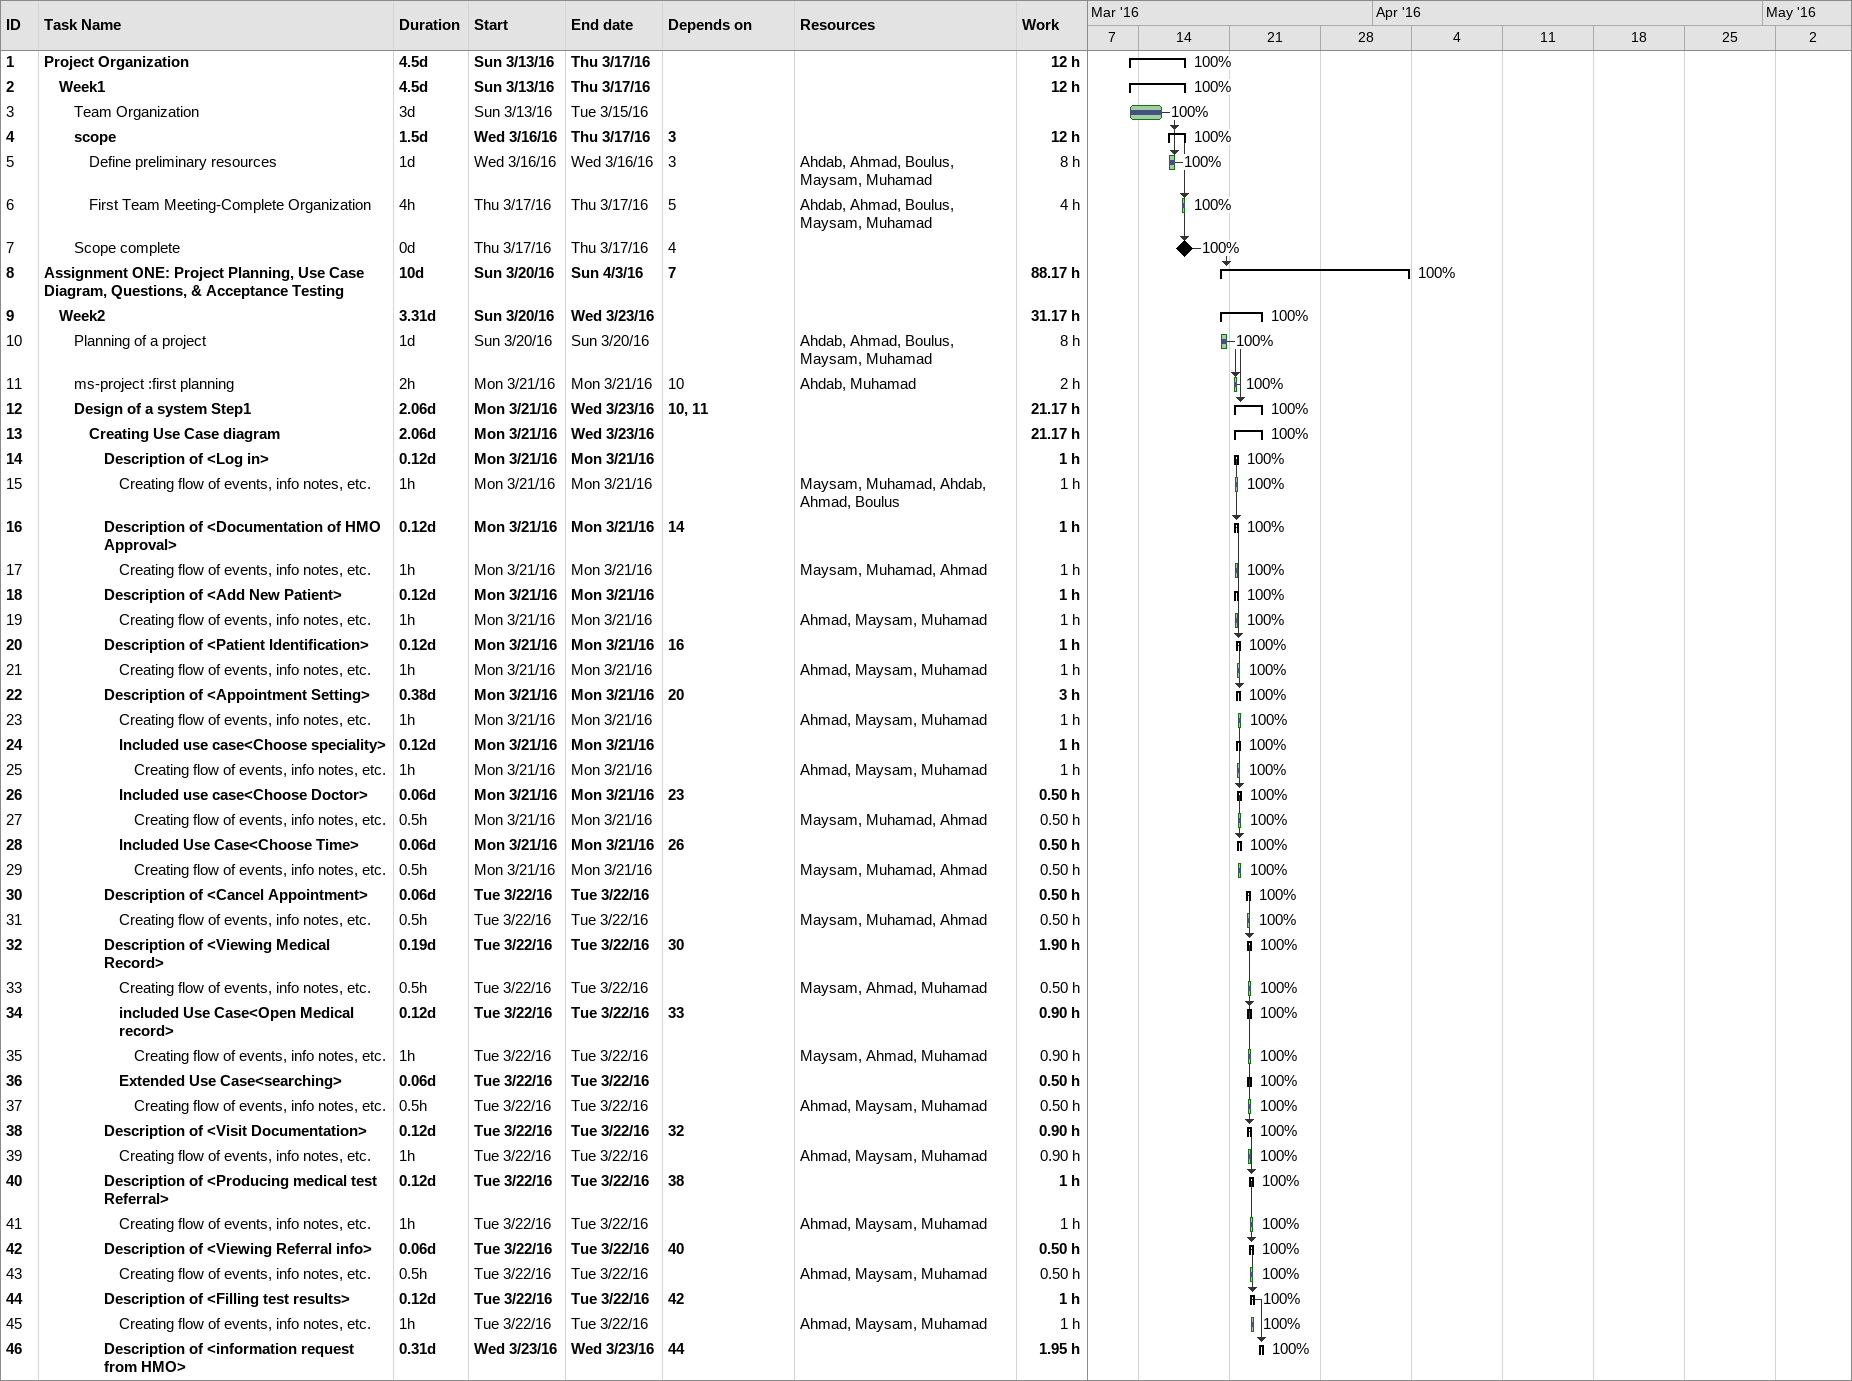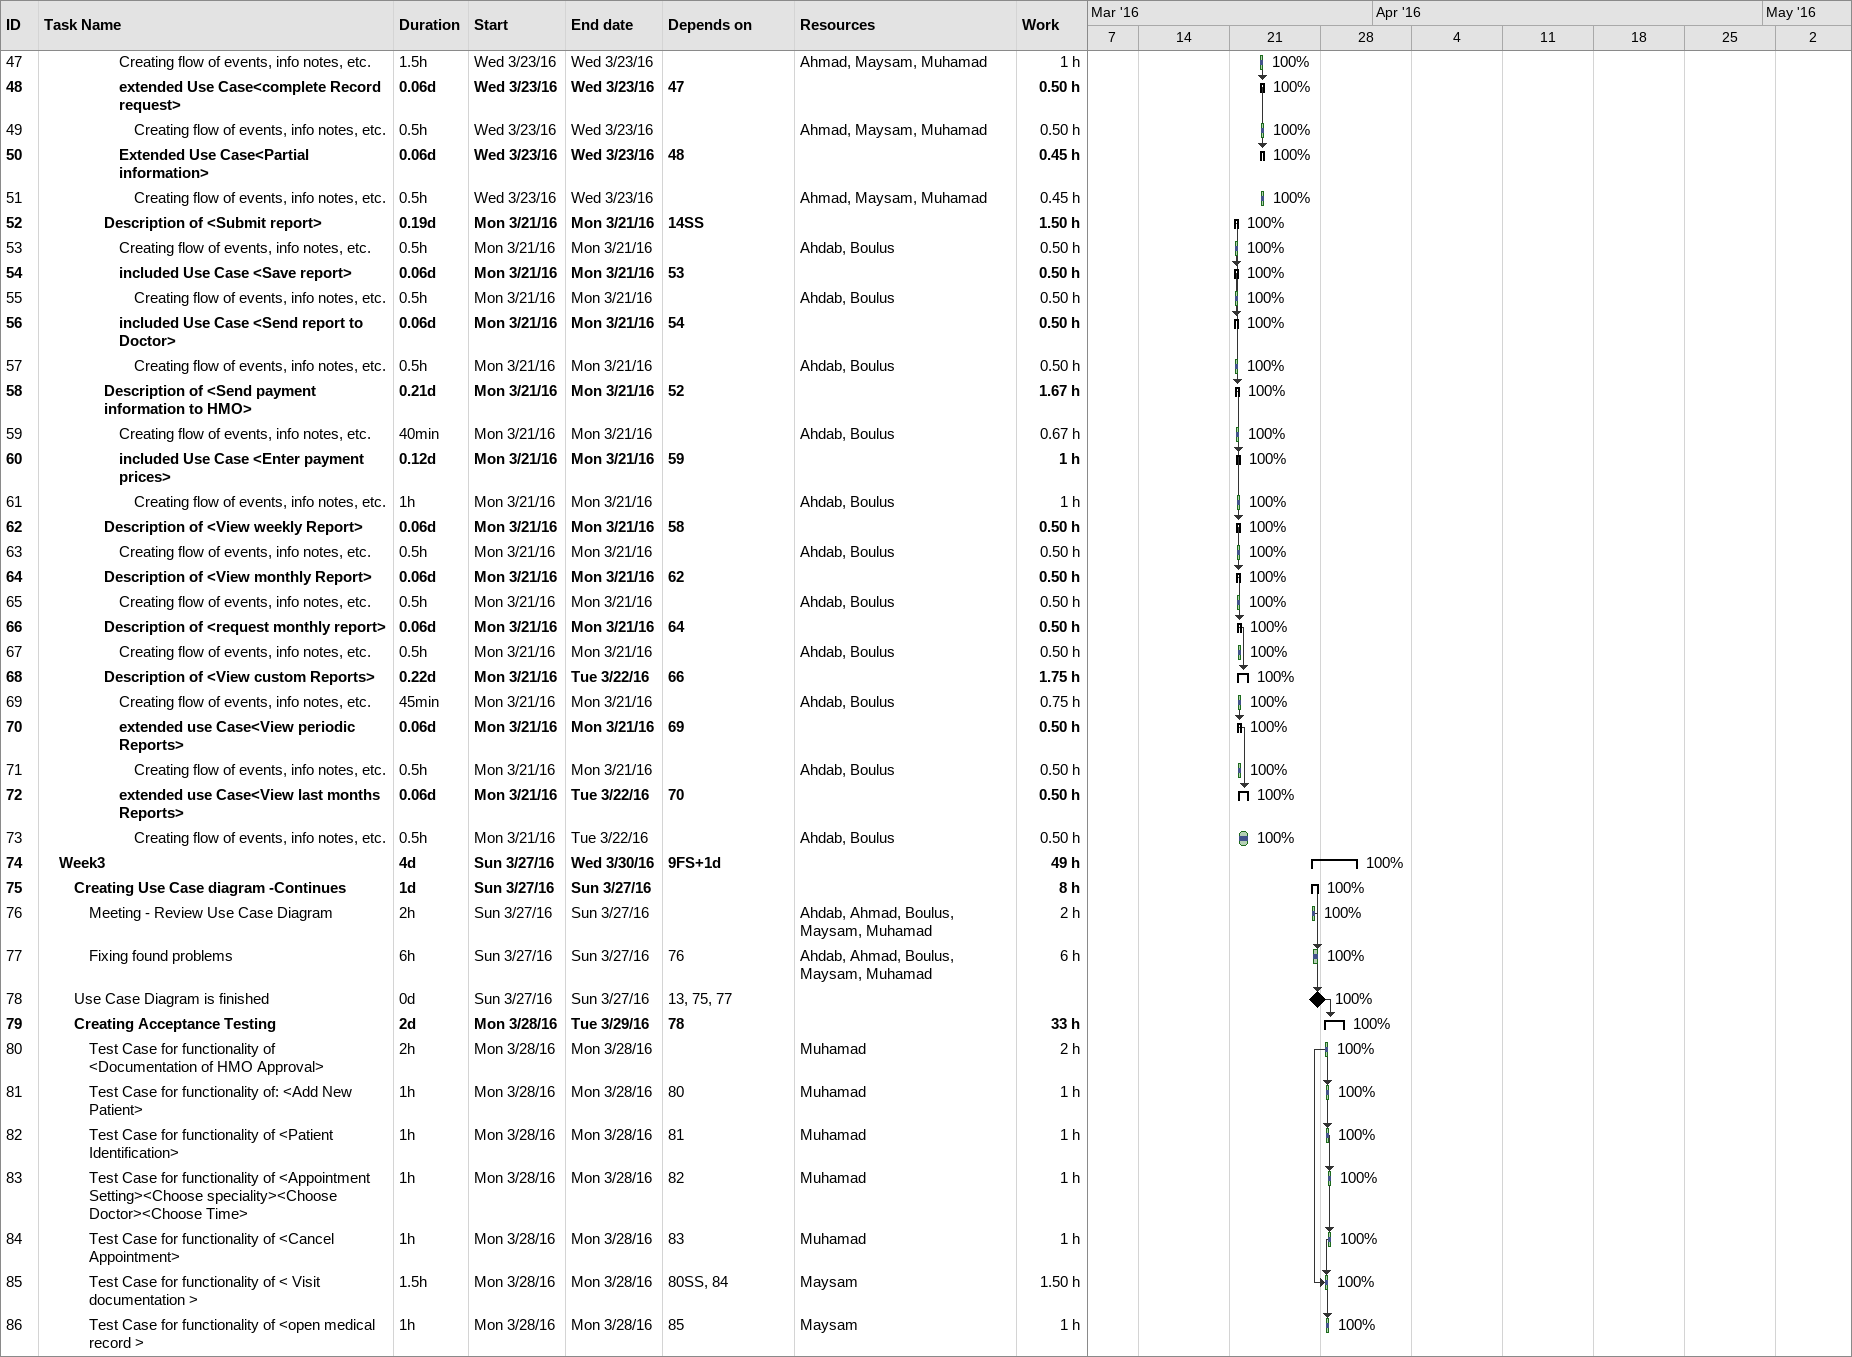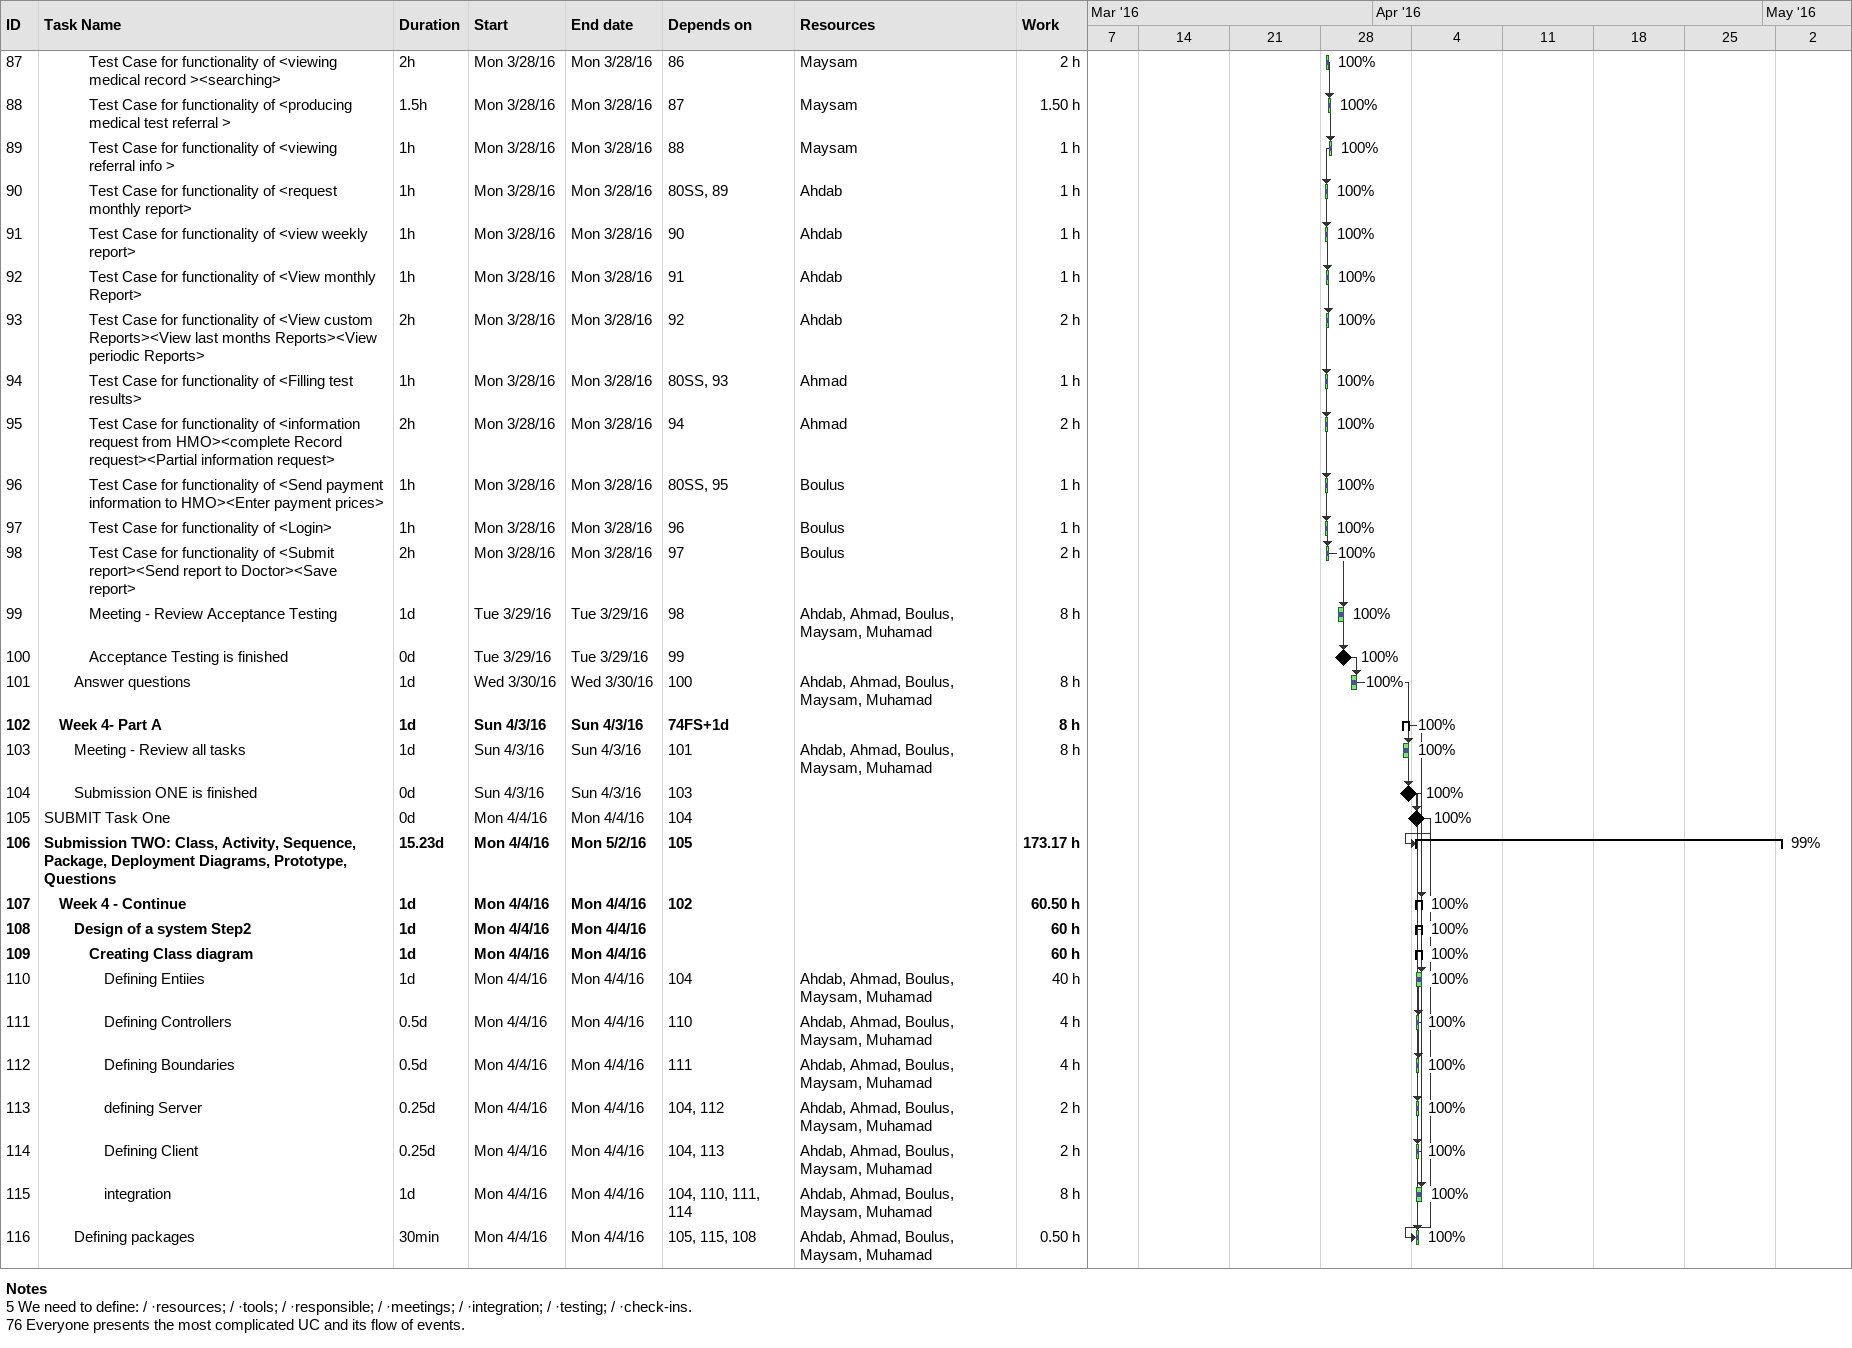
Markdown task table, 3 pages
| ID | Level | Task | Duration | Start | Finish | Predecessors | Resources | % complete | Work (h) |
|---|---|---|---|---|---|---|---|---|---|
| 1 | 1 | **Project Organization** | 4.5d | 2016-03-13 | 2016-03-17 |  |  | 100 | 12 |
| 2 | 2 | **Week1** | 4.5d | 2016-03-13 | 2016-03-17 |  |  | 100 | 12 |
| 3 | 3 | Team Organization | 3d | 2016-03-13 | 2016-03-15 |  |  | 100 |  |
| 4 | 3 | **scope** | 1.5d | 2016-03-16 | 2016-03-17 | 3 |  | 100 | 12 |
| 5 | 4 | Define preliminary resources | 1d | 2016-03-16 | 2016-03-16 | 3 | Ahdab, Ahmad, Boulus, Maysam, Muhamad | 100 | 8 |
| 6 | 4 | First Team Meeting-Complete Organization | 4h | 2016-03-17 | 2016-03-17 | 5 | Ahdab, Ahmad, Boulus, Maysam, Muhamad | 100 | 4 |
| 7 | 3 | Scope complete | 0d | 2016-03-17 | 2016-03-17 | 4 |  | 100 |  |
| 8 | 1 | **Assignment ONE: Project Planning, Use Case Diagram, Questions, & Acceptance Testing** | 10d | 2016-03-20 | 2016-04-03 | 7 |  | 100 | 88.17 |
| 9 | 2 | **Week2** | 3.31d | 2016-03-20 | 2016-03-23 |  |  | 100 | 31.17 |
| 10 | 3 | Planning of a project | 1d | 2016-03-20 | 2016-03-20 |  | Ahdab, Ahmad, Boulus, Maysam, Muhamad | 100 | 8 |
| 11 | 3 | ms-project :first planning | 2h | 2016-03-21 | 2016-03-21 | 10 | Ahdab, Muhamad | 100 | 2 |
| 12 | 3 | **Design of a system Step1** | 2.06d | 2016-03-21 | 2016-03-23 | 10, 11 |  | 100 | 21.17 |
| 13 | 4 | **Creating Use Case diagram** | 2.06d | 2016-03-21 | 2016-03-23 |  |  | 100 | 21.17 |
| 14 | 5 | **Description of <Log in>** | 0.12d | 2016-03-21 | 2016-03-21 |  |  | 100 | 1 |
| 15 | 6 | Creating flow of events, info notes, etc. | 1h | 2016-03-21 | 2016-03-21 |  | Maysam, Muhamad, Ahdab, Ahmad, Boulus | 100 | 1 |
| 16 | 5 | **Description of <Documentation of HMO Approval>** | 0.12d | 2016-03-21 | 2016-03-21 | 14 |  | 100 | 1 |
| 17 | 6 | Creating flow of events, info notes, etc. | 1h | 2016-03-21 | 2016-03-21 |  | Maysam, Muhamad, Ahmad | 100 | 1 |
| 18 | 5 | **Description of <Add New Patient>** | 0.12d | 2016-03-21 | 2016-03-21 |  |  | 100 | 1 |
| 19 | 6 | Creating flow of events, info notes, etc. | 1h | 2016-03-21 | 2016-03-21 |  | Ahmad, Maysam, Muhamad | 100 | 1 |
| 20 | 5 | **Description of <Patient Identification>** | 0.12d | 2016-03-21 | 2016-03-21 | 16 |  | 100 | 1 |
| 21 | 6 | Creating flow of events, info notes, etc. | 1h | 2016-03-21 | 2016-03-21 |  | Ahmad, Maysam, Muhamad | 100 | 1 |
| 22 | 5 | **Description of <Appointment Setting>** | 0.38d | 2016-03-21 | 2016-03-21 | 20 |  | 100 | 3 |
| 23 | 6 | Creating flow of events, info notes, etc. | 1h | 2016-03-21 | 2016-03-21 |  | Ahmad, Maysam, Muhamad | 100 | 1 |
| 24 | 6 | **Included use case<Choose speciality>** | 0.12d | 2016-03-21 | 2016-03-21 |  |  | 100 | 1 |
| 25 | 7 | Creating flow of events, info notes, etc. | 1h | 2016-03-21 | 2016-03-21 |  | Ahmad, Maysam, Muhamad | 100 | 1 |
| 26 | 6 | **Included use case<Choose Doctor>** | 0.06d | 2016-03-21 | 2016-03-21 | 23 |  | 100 | 0.50 |
| 27 | 7 | Creating flow of events, info notes, etc. | 0.5h | 2016-03-21 | 2016-03-21 |  | Maysam, Muhamad, Ahmad | 100 | 0.50 |
| 28 | 6 | **Included Use Case<Choose Time>** | 0.06d | 2016-03-21 | 2016-03-21 | 26 |  | 100 | 0.50 |
| 29 | 7 | Creating flow of events, info notes, etc. | 0.5h | 2016-03-21 | 2016-03-21 |  | Maysam, Muhamad, Ahmad | 100 | 0.50 |
| 30 | 5 | **Description of <Cancel Appointment>** | 0.06d | 2016-03-22 | 2016-03-22 |  |  | 100 | 0.50 |
| 31 | 6 | Creating flow of events, info notes, etc. | 0.5h | 2016-03-22 | 2016-03-22 |  | Maysam, Muhamad, Ahmad | 100 | 0.50 |
| 32 | 5 | **Description of <Viewing Medical Record>** | 0.19d | 2016-03-22 | 2016-03-22 | 30 |  | 100 | 1.90 |
| 33 | 6 | Creating flow of events, info notes, etc. | 0.5h | 2016-03-22 | 2016-03-22 |  | Maysam, Ahmad, Muhamad | 100 | 0.50 |
| 34 | 6 | **included Use Case<Open Medical record>** | 0.12d | 2016-03-22 | 2016-03-22 | 33 |  | 100 | 0.90 |
| 35 | 7 | Creating flow of events, info notes, etc. | 1h | 2016-03-22 | 2016-03-22 |  | Maysam, Ahmad, Muhamad | 100 | 0.90 |
| 36 | 6 | **Extended Use Case<searching>** | 0.06d | 2016-03-22 | 2016-03-22 |  |  | 100 | 0.50 |
| 37 | 7 | Creating flow of events, info notes, etc. | 0.5h | 2016-03-22 | 2016-03-22 |  | Ahmad, Maysam, Muhamad | 100 | 0.50 |
| 38 | 5 | **Description of <Visit Documentation>** | 0.12d | 2016-03-22 | 2016-03-22 | 32 |  | 100 | 0.90 |
| 39 | 6 | Creating flow of events, info notes, etc. | 1h | 2016-03-22 | 2016-03-22 |  | Ahmad, Maysam, Muhamad | 100 | 0.90 |
| 40 | 5 | **Description of <Producing medical test Referral>** | 0.12d | 2016-03-22 | 2016-03-22 | 38 |  | 100 | 1 |
| 41 | 6 | Creating flow of events, info notes, etc. | 1h | 2016-03-22 | 2016-03-22 |  | Ahmad, Maysam, Muhamad | 100 | 1 |
| 42 | 5 | **Description of <Viewing Referral info>** | 0.06d | 2016-03-22 | 2016-03-22 | 40 |  | 100 | 0.50 |
| 43 | 6 | Creating flow of events, info notes, etc. | 0.5h | 2016-03-22 | 2016-03-22 |  | Ahmad, Maysam, Muhamad | 100 | 0.50 |
| 44 | 5 | **Description of <Filling test results>** | 0.12d | 2016-03-22 | 2016-03-22 | 42 |  | 100 | 1 |
| 45 | 6 | Creating flow of events, info notes, etc. | 1h | 2016-03-22 | 2016-03-22 |  | Ahmad, Maysam, Muhamad | 100 | 1 |
| 46 | 5 | **Description of <information request from HMO>** | 0.31d | 2016-03-23 | 2016-03-23 | 44 |  | 100 | 1.95 |
| 47 | 6 | Creating flow of events, info notes, etc. | 1.5h | 2016-03-23 | 2016-03-23 |  | Ahmad, Maysam, Muhamad | 100 | 1 |
| 48 | 6 | **extended Use Case<complete Record request>** | 0.06d | 2016-03-23 | 2016-03-23 | 47 |  | 100 | 0.50 |
| 49 | 7 | Creating flow of events, info notes, etc. | 0.5h | 2016-03-23 | 2016-03-23 |  | Ahmad, Maysam, Muhamad | 100 | 0.50 |
| 50 | 6 | **Extended Use Case<Partial information>** | 0.06d | 2016-03-23 | 2016-03-23 | 48 |  | 100 | 0.45 |
| 51 | 7 | Creating flow of events, info notes, etc. | 0.5h | 2016-03-23 | 2016-03-23 |  | Ahmad, Maysam, Muhamad | 100 | 0.45 |
| 52 | 5 | **Description of <Submit report>** | 0.19d | 2016-03-21 | 2016-03-21 | 14SS |  | 100 | 1.50 |
| 53 | 6 | Creating flow of events, info notes, etc. | 0.5h | 2016-03-21 | 2016-03-21 |  | Ahdab, Boulus | 100 | 0.50 |
| 54 | 6 | **included Use Case <Save report>** | 0.06d | 2016-03-21 | 2016-03-21 | 53 |  | 100 | 0.50 |
| 55 | 7 | Creating flow of events, info notes, etc. | 0.5h | 2016-03-21 | 2016-03-21 |  | Ahdab, Boulus | 100 | 0.50 |
| 56 | 6 | **included Use Case <Send report to Doctor>** | 0.06d | 2016-03-21 | 2016-03-21 | 54 |  | 100 | 0.50 |
| 57 | 7 | Creating flow of events, info notes, etc. | 0.5h | 2016-03-21 | 2016-03-21 |  | Ahdab, Boulus | 100 | 0.50 |
| 58 | 5 | **Description of <Send payment information to HMO>** | 0.21d | 2016-03-21 | 2016-03-21 | 52 |  | 100 | 1.67 |
| 59 | 6 | Creating flow of events, info notes, etc. | 40min | 2016-03-21 | 2016-03-21 |  | Ahdab, Boulus | 100 | 0.67 |
| 60 | 6 | **included Use Case <Enter payment prices>** | 0.12d | 2016-03-21 | 2016-03-21 | 59 |  | 100 | 1 |
| 61 | 7 | Creating flow of events, info notes, etc. | 1h | 2016-03-21 | 2016-03-21 |  | Ahdab, Boulus | 100 | 1 |
| 62 | 5 | **Description of <View weekly Report>** | 0.06d | 2016-03-21 | 2016-03-21 | 58 |  | 100 | 0.50 |
| 63 | 6 | Creating flow of events, info notes, etc. | 0.5h | 2016-03-21 | 2016-03-21 |  | Ahdab, Boulus | 100 | 0.50 |
| 64 | 5 | **Description of <View monthly Report>** | 0.06d | 2016-03-21 | 2016-03-21 | 62 |  | 100 | 0.50 |
| 65 | 6 | Creating flow of events, info notes, etc. | 0.5h | 2016-03-21 | 2016-03-21 |  | Ahdab, Boulus | 100 | 0.50 |
| 66 | 5 | **Description of <request monthly report>** | 0.06d | 2016-03-21 | 2016-03-21 | 64 |  | 100 | 0.50 |
| 67 | 6 | Creating flow of events, info notes, etc. | 0.5h | 2016-03-21 | 2016-03-21 |  | Ahdab, Boulus | 100 | 0.50 |
| 68 | 5 | **Description of <View custom Reports>** | 0.22d | 2016-03-21 | 2016-03-22 | 66 |  | 100 | 1.75 |
| 69 | 6 | Creating flow of events, info notes, etc. | 45min | 2016-03-21 | 2016-03-21 |  | Ahdab, Boulus | 100 | 0.75 |
| 70 | 6 | **extended use Case<View periodic Reports>** | 0.06d | 2016-03-21 | 2016-03-21 | 69 |  | 100 | 0.50 |
| 71 | 7 | Creating flow of events, info notes, etc. | 0.5h | 2016-03-21 | 2016-03-21 |  | Ahdab, Boulus | 100 | 0.50 |
| 72 | 6 | **extended use Case<View last months Reports>** | 0.06d | 2016-03-21 | 2016-03-22 | 70 |  | 100 | 0.50 |
| 73 | 7 | Creating flow of events, info notes, etc. | 0.5h | 2016-03-21 | 2016-03-22 |  | Ahdab, Boulus | 100 | 0.50 |
| 74 | 2 | **Week3** | 4d | 2016-03-27 | 2016-03-30 | 9FS+1d |  | 100 | 49 |
| 75 | 3 | **Creating Use Case diagram -Continues** | 1d | 2016-03-27 | 2016-03-27 |  |  | 100 | 8 |
| 76 | 4 | Meeting - Review Use Case Diagram | 2h | 2016-03-27 | 2016-03-27 |  | Ahdab, Ahmad, Boulus, Maysam, Muhamad | 100 | 2 |
| 77 | 4 | Fixing found problems | 6h | 2016-03-27 | 2016-03-27 | 76 | Ahdab, Ahmad, Boulus, Maysam, Muhamad | 100 | 6 |
| 78 | 3 | Use Case Diagram is finished | 0d | 2016-03-27 | 2016-03-27 | 13, 75, 77 |  | 100 |  |
| 79 | 3 | **Creating Acceptance Testing** | 2d | 2016-03-28 | 2016-03-29 | 78 |  | 100 | 33 |
| 80 | 4 | Test Case for functionality of <Documentation of HMO Approval> | 2h | 2016-03-28 | 2016-03-28 |  | Muhamad | 100 | 2 |
| 81 | 4 | Test Case for functionality of: <Add New Patient> | 1h | 2016-03-28 | 2016-03-28 | 80 | Muhamad | 100 | 1 |
| 82 | 4 | Test Case for functionality of <Patient Identification> | 1h | 2016-03-28 | 2016-03-28 | 81 | Muhamad | 100 | 1 |
| 83 | 4 | Test Case for functionality of <Appointment Setting><Choose speciality><Choose Doctor><Choose Time> | 1h | 2016-03-28 | 2016-03-28 | 82 | Muhamad | 100 | 1 |
| 84 | 4 | Test Case for functionality of <Cancel Appointment> | 1h | 2016-03-28 | 2016-03-28 | 83 | Muhamad | 100 | 1 |
| 85 | 4 | Test Case for functionality of < Visit documentation > | 1.5h | 2016-03-28 | 2016-03-28 | 80SS, 84 | Maysam | 100 | 1.50 |
| 86 | 4 | Test Case for functionality of <open medical record > | 1h | 2016-03-28 | 2016-03-28 | 85 | Maysam | 100 | 1 |
| 87 | 4 | Test Case for functionality of <viewing medical record ><searching> | 2h | 2016-03-28 | 2016-03-28 | 86 | Maysam | 100 | 2 |
| 88 | 4 | Test Case for functionality of <producing medical test referral > | 1.5h | 2016-03-28 | 2016-03-28 | 87 | Maysam | 100 | 1.50 |
| 89 | 4 | Test Case for functionality of <viewing referral info > | 1h | 2016-03-28 | 2016-03-28 | 88 | Maysam | 100 | 1 |
| 90 | 4 | Test Case for functionality of <request monthly report> | 1h | 2016-03-28 | 2016-03-28 | 80SS, 89 | Ahdab | 100 | 1 |
| 91 | 4 | Test Case for functionality of <view weekly report> | 1h | 2016-03-28 | 2016-03-28 | 90 | Ahdab | 100 | 1 |
| 92 | 4 | Test Case for functionality of <View monthly Report> | 1h | 2016-03-28 | 2016-03-28 | 91 | Ahdab | 100 | 1 |
| 93 | 4 | Test Case for functionality of <View custom Reports><View last months Reports><View periodic Reports> | 2h | 2016-03-28 | 2016-03-28 | 92 | Ahdab | 100 | 2 |
| 94 | 4 | Test Case for functionality of <Filling test results> | 1h | 2016-03-28 | 2016-03-28 | 80SS, 93 | Ahmad | 100 | 1 |
| 95 | 4 | Test Case for functionality of <information request from HMO><complete Record request><Partial information request> | 2h | 2016-03-28 | 2016-03-28 | 94 | Ahmad | 100 | 2 |
| 96 | 4 | Test Case for functionality of <Send payment information to HMO><Enter payment prices> | 1h | 2016-03-28 | 2016-03-28 | 80SS, 95 | Boulus | 100 | 1 |
| 97 | 4 | Test Case for functionality of <Login> | 1h | 2016-03-28 | 2016-03-28 | 96 | Boulus | 100 | 1 |
| 98 | 4 | Test Case for functionality of <Submit report><Send report to Doctor><Save report> | 2h | 2016-03-28 | 2016-03-28 | 97 | Boulus | 100 | 2 |
| 99 | 4 | Meeting - Review Acceptance Testing | 1d | 2016-03-29 | 2016-03-29 | 98 | Ahdab, Ahmad, Boulus, Maysam, Muhamad | 100 | 8 |
| 100 | 4 | Acceptance Testing is finished | 0d | 2016-03-29 | 2016-03-29 | 99 |  | 100 |  |
| 101 | 3 | Answer questions | 1d | 2016-03-30 | 2016-03-30 | 100 | Ahdab, Ahmad, Boulus, Maysam, Muhamad | 100 | 8 |
| 102 | 2 | **Week 4- Part A** | 1d | 2016-04-03 | 2016-04-03 | 74FS+1d |  | 100 | 8 |
| 103 | 3 | Meeting - Review all tasks | 1d | 2016-04-03 | 2016-04-03 | 101 | Ahdab, Ahmad, Boulus, Maysam, Muhamad | 100 | 8 |
| 104 | 3 | Submission ONE is finished | 0d | 2016-04-03 | 2016-04-03 | 103 |  | 100 |  |
| 105 | 1 | SUBMIT Task One | 0d | 2016-04-04 | 2016-04-04 | 104 |  | 100 |  |
| 106 | 1 | **Submission TWO: Class, Activity, Sequence, Package, Deployment Diagrams, Prototype, Questions** | 15.23d | 2016-04-04 | 2016-05-02 | 105 |  | 99 | 173.17 |
| 107 | 2 | **Week 4 - Continue** | 1d | 2016-04-04 | 2016-04-04 | 102 |  | 100 | 60.50 |
| 108 | 3 | **Design of a system Step2** | 1d | 2016-04-04 | 2016-04-04 |  |  | 100 | 60 |
| 109 | 4 | **Creating Class diagram** | 1d | 2016-04-04 | 2016-04-04 |  |  | 100 | 60 |
| 110 | 5 | Defining Entiies | 1d | 2016-04-04 | 2016-04-04 | 104 | Ahdab, Ahmad, Boulus, Maysam, Muhamad | 100 | 40 |
| 111 | 5 | Defining Controllers | 0.5d | 2016-04-04 | 2016-04-04 | 110 | Ahdab, Ahmad, Boulus, Maysam, Muhamad | 100 | 4 |
| 112 | 5 | Defining Boundaries | 0.5d | 2016-04-04 | 2016-04-04 | 111 | Ahdab, Ahmad, Boulus, Maysam, Muhamad | 100 | 4 |
| 113 | 5 | defining Server | 0.25d | 2016-04-04 | 2016-04-04 | 104, 112 | Ahdab, Ahmad, Boulus, Maysam, Muhamad | 100 | 2 |
| 114 | 5 | Defining Client | 0.25d | 2016-04-04 | 2016-04-04 | 104, 113 | Ahdab, Ahmad, Boulus, Maysam, Muhamad | 100 | 2 |
| 115 | 5 | integration | 1d | 2016-04-04 | 2016-04-04 | 104, 110, 111, 114 | Ahdab, Ahmad, Boulus, Maysam, Muhamad | 100 | 8 |
| 116 | 3 | Defining packages | 30min | 2016-04-04 | 2016-04-04 | 105, 115, 108 | Ahdab, Ahmad, Boulus, Maysam, Muhamad | 100 | 0.50 |

Notes
- 5: We need to define: / ·resources; / ·tools; / ·responsible; / ·meetings; / ·integration; / ·testing; / ·check-ins.
- 76: Everyone presents the most complicated UC and its flow of events.
